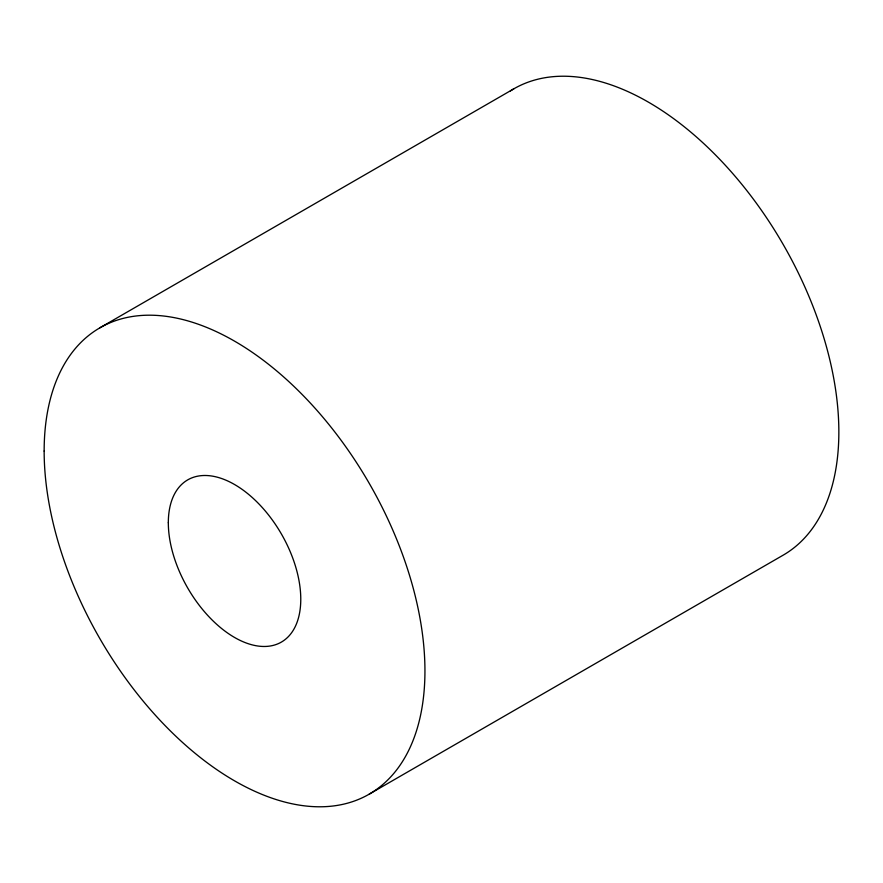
<?xml version="1.0" encoding="UTF-8"?>
<svg xmlns="http://www.w3.org/2000/svg" width="883" height="883" viewBox="0 0 883 883"><rect width="100%" height="100%" fill="white"/><g stroke="black" fill="none" stroke-linecap="round" stroke-linejoin="round"><path stroke-width="1.32" d="M99.911 327.792L513.818 88.83M369.182 794.17L783.089 555.208A269.26 155.463 60 0 0 781.323 241.269A269.26 155.463 60 0 0 510.374 90.927M168.322 522.747A93.653 54.073 60 0 0 267.659 646.323A93.653 54.073 60 0 0 267.659 513.873A93.653 54.073 60 0 0 168.322 522.747M44.15 451.058A269.26 155.463 60 0 0 329.745 806.345A269.26 155.463 60 0 0 329.745 425.551A269.26 155.463 60 0 0 44.15 451.058"/></g></svg>
